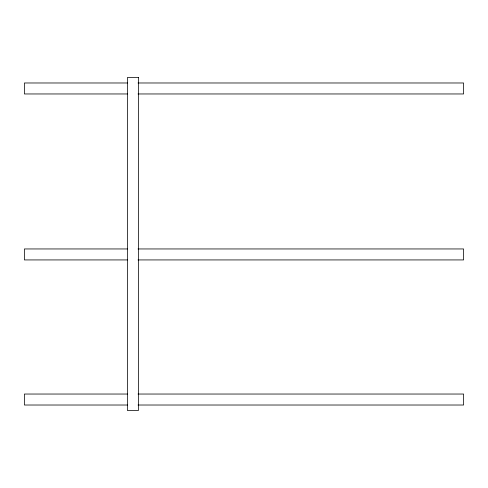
<?xml version="1.0" encoding="UTF-8"?>
<svg xmlns="http://www.w3.org/2000/svg" width="488" height="488" viewBox="0 0 488 488"><rect width="100%" height="100%" fill="white"/><g stroke="black" fill="none" stroke-linecap="round" stroke-linejoin="round"><path stroke-width="0.73" d="M127.429 82.984L24.4 82.984L24.4 93.964L127.429 93.964M138.012 82.984L463.6 82.984L463.6 93.964L138.012 93.964M127.429 248.953L24.4 248.953L24.4 259.933L127.429 259.933M138.012 248.953L463.6 248.953L463.6 259.933L138.012 259.933M127.429 394.036L24.4 394.036L24.4 405.016L127.429 405.016M138.012 394.036L463.6 394.036L463.6 405.016L138.012 405.016M138.409 77.494L127.429 77.494L127.429 410.506L138.409 410.506L138.409 77.494"/></g></svg>
